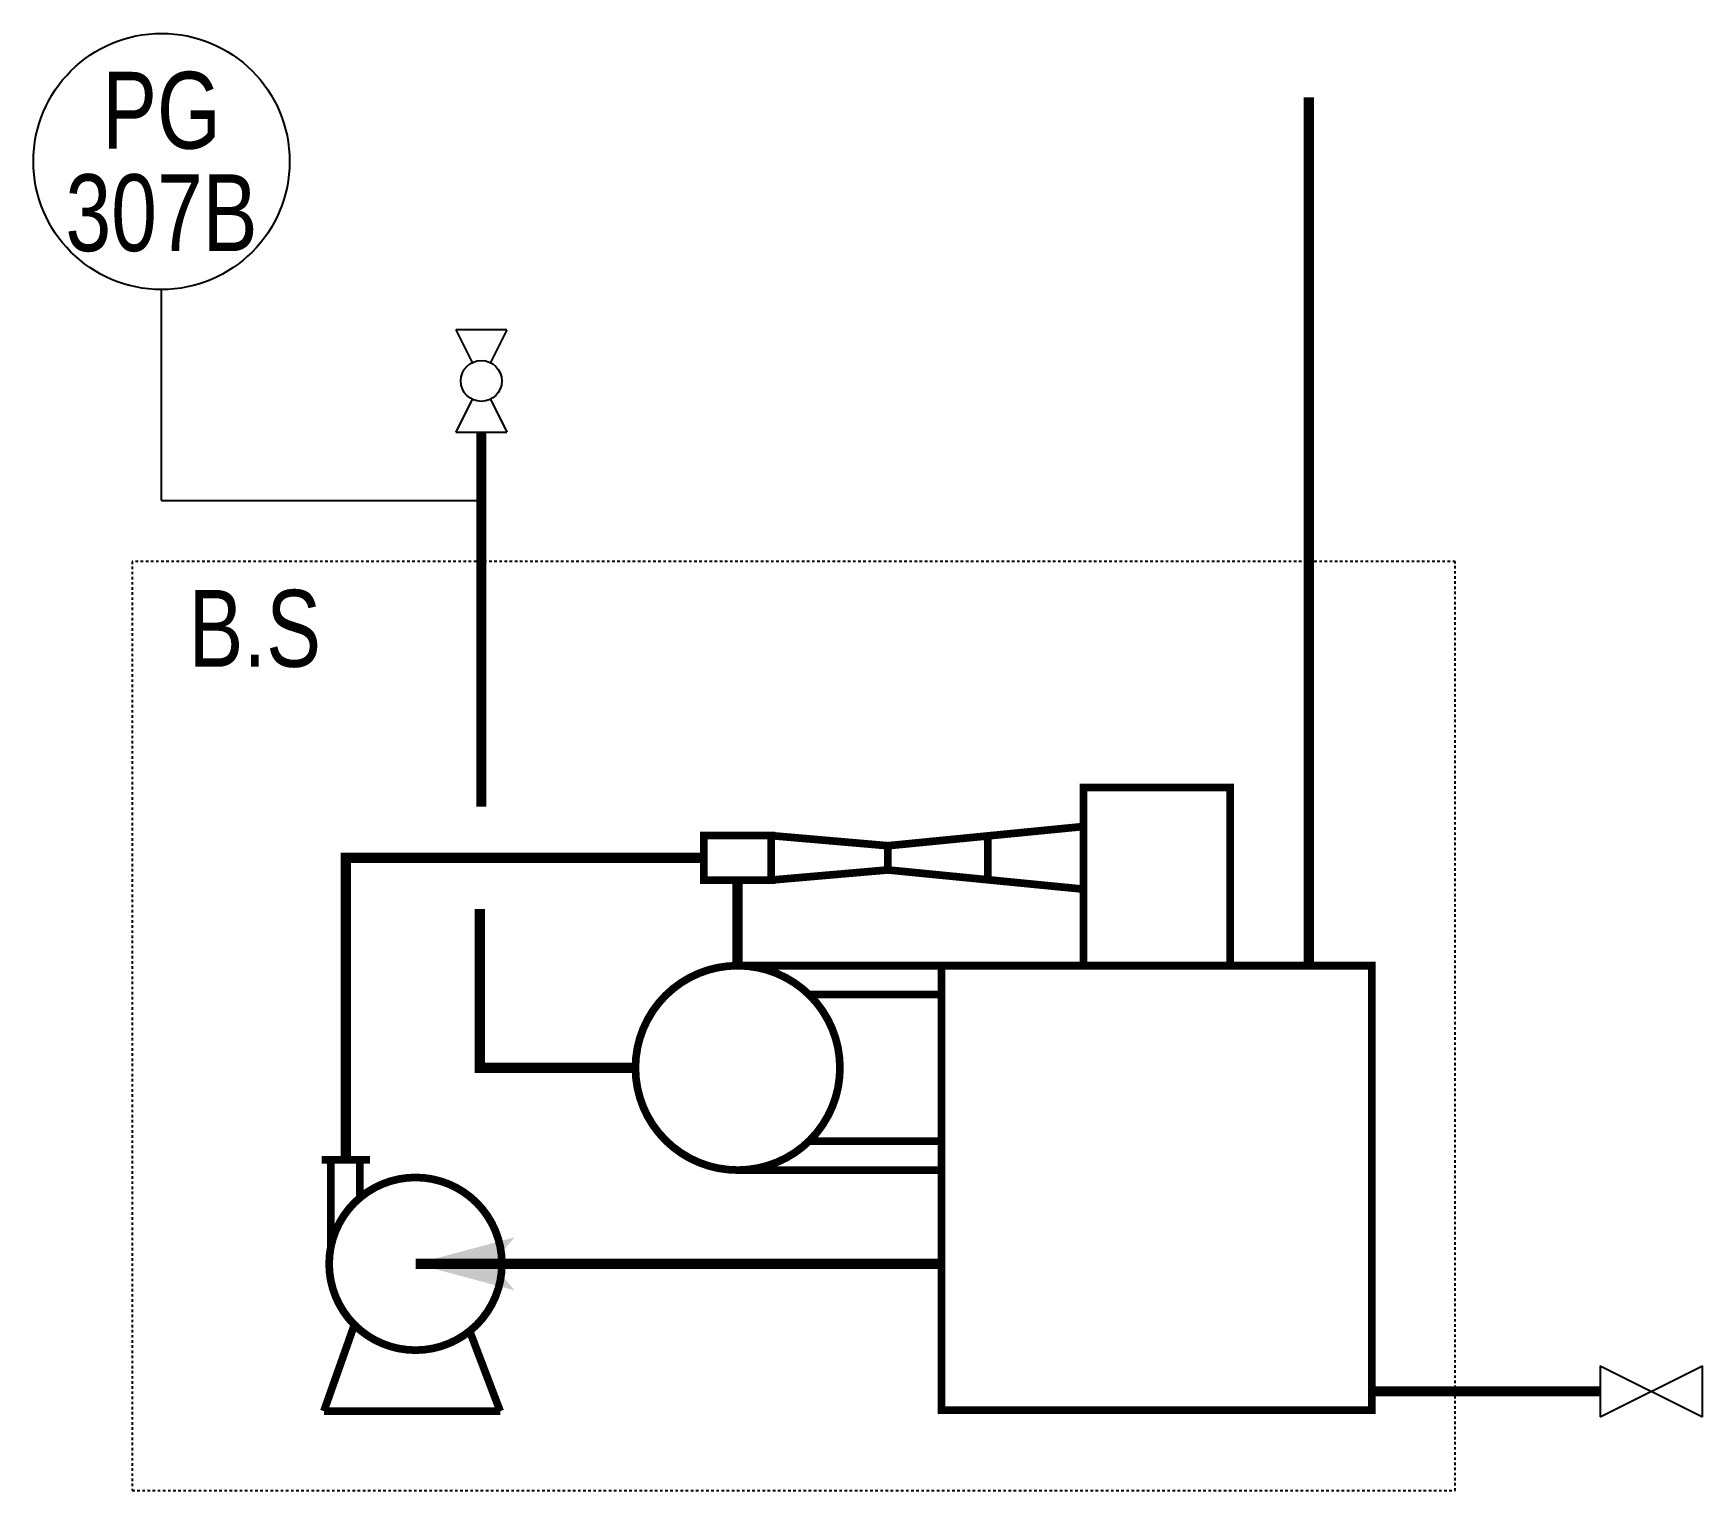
# Model space of a CAD drawing. Header units: millimetres. Extents: x 9671 to 25689, y -17516 to -2951.
# Drawn here: x 9671.3 to 9736.4, y -17516.4 to -17459.5 of the extents above.
import ezdxf
from ezdxf.enums import TextEntityAlignment as Align

# ---------------------------------------------------------------- set-up
doc = ezdxf.new("R2010")
doc.units = ezdxf.units.MM
doc.linetypes.add('DASH', pattern=[0.35, 0.25, -0.1])
for name, color, linetype in [('arrow', 7, 'Continuous'), ('ltdh', 7, 'Continuous'), ('sb', 2, 'Continuous'), ('仪表', 4, 'Continuous')]:
    doc.layers.add(name, color=color, linetype=linetype)
for name, color, linetype, lineweight in [('主管线', 1, 'Continuous', 80), ('循环水', 3, 'Continuous', 40), ('空气', 7, 'Continuous', 40), ('辅助物料', 5, 'Continuous', 40)]:
    doc.layers.add(name, color=color, linetype=linetype, lineweight=lineweight)
doc.styles.add('qiyang', font='VCADTXT1', dxfattribs={"width": 0.8, "height": 3, "bigfont": 'VCADHZ'})

# ---------------------------------------------------------------- blocks, each defined once
blk = doc.blocks.new('160')
at = {"color": 0}
blk.add_circle((1332.224, -822.706), 0.8, dxfattribs=at)
at = {"layer": 'arrow'}
for p, q in [((1330.224, -821.706), (1330.224, -823.706)), ((1330.224, -821.706), (1331.509, -822.348)), ((1332.94, -822.348), (1334.224, -821.706)), ((1334.224, -823.706), (1334.224, -821.706)), ((1330.224, -823.706), (1331.509, -823.064)), ((1332.94, -823.064), (1334.224, -823.706))]:
    blk.add_line(p, q, dxfattribs=at)
blk = doc.blocks.new('fanmen')
at = {"layer": 'arrow'}
for p, q in [((1, 0), (-1, 0)), ((1, -4), (-1, 0)), ((-1, -4), (1, 0)), ((-1, -4), (1, -4))]:
    blk.add_line(p, q, dxfattribs=at)

msp = doc.modelspace()

# ---------------------------------------------------------------- linework, layer by layer
at = {"layer": 'sb', "const_width": 0.3}
for points in [[(9717.987, -17488.988), (9712.265, -17488.988), (9712.265, -17495.94), (9717.987, -17495.94)], [(9700.081, -17490.863), (9697.457, -17490.863), (9697.457, -17492.598), (9700.081, -17492.598)], [(9723.519, -17495.94), (9706.733, -17495.94), (9706.733, -17513.294), (9723.519, -17513.294)]]:
    msp.add_lwpolyline(points, close=True, dxfattribs=at)
at = {"layer": 'sb', "const_width": 0.3, "flags": 128}
for points in [[(9712.265, -17490.508), (9704.634, -17491.258)], [(9704.634, -17491.258), (9700.081, -17490.863)], [(9704.634, -17492.203), (9704.634, -17491.258)], [(9708.533, -17490.874), (9708.533, -17492.586)], [(9704.634, -17492.203), (9700.081, -17492.598)], [(9712.265, -17492.953), (9704.634, -17492.203)], [(9706.733, -17495.94), (9698.769, -17495.94)], [(9706.733, -17497.065), (9701.551, -17497.065)], [(9701.551, -17502.796), (9706.733, -17502.796)], [(9684.425, -17503.517), (9682.54, -17503.517)], [(9682.9, -17503.517), (9682.9, -17506.897)], [(9684.025, -17503.517), (9684.025, -17505.005)], [(9698.774, -17503.921), (9706.733, -17503.921)], [(9683.815, -17509.961), (9682.625, -17513.332)], [(9688.315, -17510.206), (9689.505, -17513.332)], [(9689.505, -17513.332), (9682.625, -17513.332)]]:
    msp.add_lwpolyline(points, dxfattribs=at)
at = {"layer": 'sb', "lineweight": 53, "const_width": 0.3, "flags": 128}
for points in [[(9698.774, -17503.921, 1), (9698.774, -17495.94, 1), (9698.774, -17503.921, 1)], [(9686.202, -17510.951, 1), (9686.202, -17504.208, 1), (9686.202, -17510.951, 1)]]:
    msp.add_lwpolyline(points, format="xyb", dxfattribs=at)
at = {"layer": '主管线'}
msp.add_solid([(9690.065, -17506.544), (9689.202, -17507.58), (9686.202, -17507.58), (9690.065, -17508.615)], dxfattribs=at)
at = {"layer": '仪表', "color": 4}
msp.add_line((9676.294, -17477.783), (9676.294, -17469.543), dxfattribs=at)
at = {"layer": '仪表', "lineweight": -3}
msp.add_line((9676.294, -17477.783), (9688.769, -17477.783), dxfattribs=at)
at = {"layer": '仪表', "linetype": 'DASH', "lineweight": -3, "ltscale": 0.01}
msp.add_lwpolyline([(9726.775, -17480.162), (9675.143, -17480.162), (9675.143, -17516.435), (9726.775, -17516.435)], close=True, dxfattribs=at)
at = {"layer": '仪表', "color": 4}
msp.add_circle((9676.289, -17464.543), 5, dxfattribs=at)
at = {"layer": '循环水', "lineweight": -3, "ltscale": 0.2, "const_width": 0.4}
for points in [[(9721.062, -17495.94), (9721.062, -17462.046)], [(9723.519, -17512.558), (9732.429, -17512.558)]]:
    msp.add_lwpolyline(points, dxfattribs=at)
at = {"layer": '空气', "const_width": 0.4}
for points in [[(9688.769, -17489.73), (9688.769, -17475.112)], [(9697.457, -17491.73), (9683.483, -17491.73), (9683.483, -17503.517)], [(9698.769, -17492.598), (9698.769, -17495.94)], [(9694.783, -17499.93), (9688.712, -17499.93), (9688.712, -17493.73)], [(9706.733, -17507.58), (9686.202, -17507.58)]]:
    msp.add_lwpolyline(points, dxfattribs=at)
at = {"layer": '辅助物料', "color": 4}
msp.add_line((9698.769, -17492.598), (9698.769, -17495.94), dxfattribs=at)
at = {"layer": '辅助物料'}
msp.add_line((9706.733, -17507.58), (9689.065, -17507.58), dxfattribs=at)

# ---------------------------------------------------------------- block references
at = {"color": 0, "lineweight": -3, "rotation": 270}
msp.add_blockref('160', (10511.475, -16140.887), dxfattribs=at)
at = {"layer": 'arrow', "rotation": 270}
msp.add_blockref('fanmen', (9736.429, -17512.558), dxfattribs=at)

# ---------------------------------------------------------------- texts
at = {"layer": 'ltdh', "lineweight": -3, "style": 'qiyang', "width": 0.8}
msp.add_text('B.S', height=3, dxfattribs=at).set_placement((9679.928, -17485.171), align=Align.BOTTOM_CENTER)
at = {"layer": '仪表', "color": 4, "style": 'qiyang', "width": 0.8}
for s, p in [('PG', (9676.289, -17462.543)), ('307B', (9676.289, -17466.543))]:
    msp.add_text(s, height=3, dxfattribs=at).set_placement(p, align=Align.MIDDLE)

doc.saveas('drawing.dxf')
